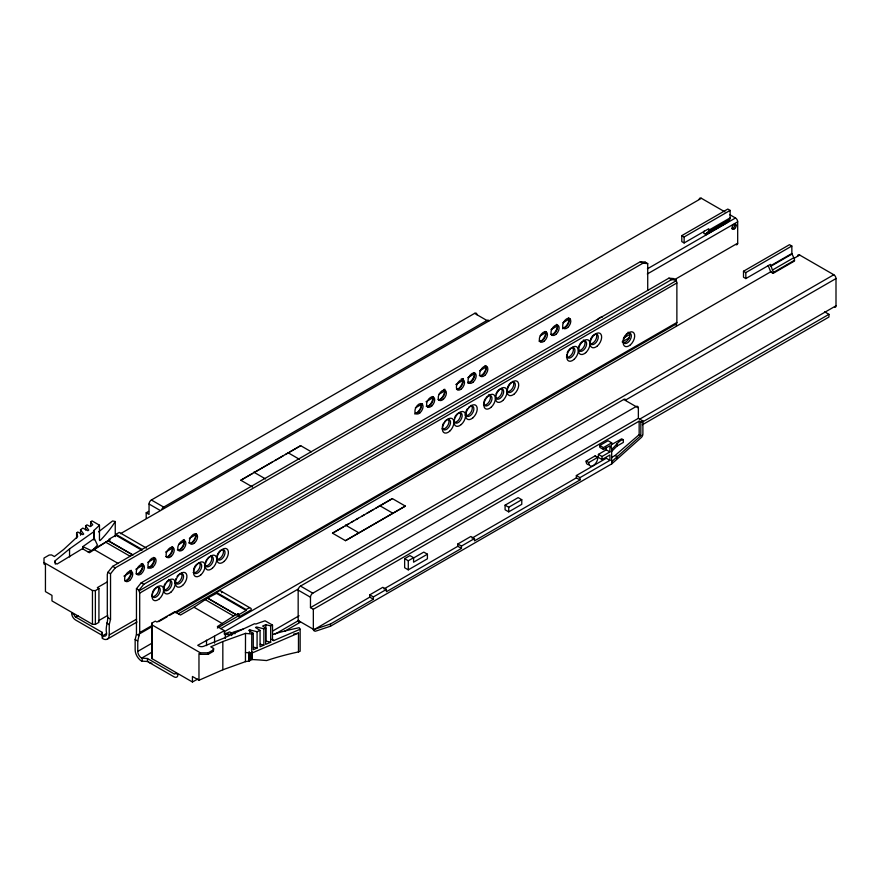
<?xml version="1.0" encoding="UTF-8"?>
<svg xmlns="http://www.w3.org/2000/svg" width="880" height="880" viewBox="0 0 880 880"><rect width="100%" height="100%" fill="white"/><g stroke="black" fill="none" stroke-linecap="round" stroke-linejoin="round"><path stroke-width="1.32" d="M90.651 526.053L90.651 521.972L92.026 520.905L99.473 525.195L99.462 539.726A1.782 0.726 -71.7 0 0 99.539 540.232A1.848 0.748 -72 0 0 99.891 540.54A1.925 0.781 -72.3 0 0 100.221 540.419L100.397 540.265A212.608 122.749 0 0 0 115.247 521.51L112.585 520.96L98.527 531.872M272.998 634.315A212.608 122.749 0 0 1 299.178 627.704L300.146 629.244L273.988 640.486A1.848 1.21 -52.2 0 1 272.492 639.628L272.514 625.097L270.666 625.889L270.666 642.224L265.672 644.358L265.672 628.034L263.868 628.815L263.868 645.139L260.062 646.767L260.062 630.443L257.081 631.73L257.081 648.054L253.275 649.682L253.275 633.358L251.768 634.007L245.509 633.38L245.443 661.617L249.315 660.968L249.315 651.926M217.371 628.056L238.007 616.143L238.073 613.767L239.239 614.438L246.147 610.445L246.147 609.554L216.535 592.449L216.535 593.351L246.147 610.445M238.007 616.143L239.162 616.814L239.239 614.438M704.209 231.044A4.213 2.431 60 0 0 703.769 232.595L703.769 233.343L706.101 234.685L706.189 233.607L708.081 232.023L729.465 219.681A4.213 2.431 60 0 0 730.136 217.888L730.136 210.408L727.804 209.055L681.802 235.62L681.802 241.604L684.134 242.957L708.752 228.734L708.752 230.23A4.213 2.431 60 0 1 708.081 232.023M706.101 234.685L727.485 222.343L727.573 221.254L729.465 219.681M245.509 661.628L222.827 669.79L198.968 680.251L198.968 653.499L200.398 654.324L208.175 654.324L213.356 651.332L213.565 648.461L210.749 646.833L222.827 641.542L245.509 633.38M213.356 651.332L213.565 648.461M249.315 660.968L251.691 659.56A5.456 1.771 20.5 0 1 252.329 659.549A251.493 81.851 20.5 0 1 266.596 660.561A209.165 120.758 0 0 1 298.474 651.926L300.146 651.211L300.146 629.244M136.587 619.157L109.241 634.942A9.163 5.291 60 0 1 102.762 638.682L102.124 632.335L75.548 616.979A1.837 1.056 60 0 1 74.25 614.735L71.654 613.239A5.5 3.179 60 0 0 75.548 619.971L102.762 635.69A5.5 3.179 60 0 0 106.645 633.446C104.852 626.802 109.12 620.279 107.294 613.91L107.294 574.409L107.943 572.253L112.684 566.357L640.387 261.69L645.128 262.119L647.724 263.615L647.724 290.356M109.241 634.942L109.241 624.569L110.539 619.223L110.539 573.749L115.28 567.853L642.983 263.186L647.724 263.615M676.236 280.071L671.495 279.653L143.792 584.309L139.051 590.216L139.7 593.109L139.7 632.621L137.753 641.036L137.753 651.398A5.5 3.179 60 0 0 141.636 658.13L147.455 658.504L174.042 673.849A1.837 1.056 60 0 0 175.34 673.101L177.925 674.597A5.5 3.179 60 0 1 174.042 676.841L147.455 661.496L141.636 661.133A9.163 5.291 60 0 1 135.157 649.902L135.157 639.529L136.455 634.194L136.455 588.72L141.196 582.813L668.899 278.157L673.64 278.575L676.236 280.071L676.874 282.975L676.874 322.476L676.236 325.534M611.457 444.708L621.665 438.823L623.348 439.791L623.348 442.398L617.111 445.995L611.677 451.374L611.677 461.659L640.838 435.622L640.838 422.136L642.895 420.948L642.895 434.038M642.818 434.786A3.3 1.903 -60 0 1 641.135 437.668L611.798 463.826L330.506 626.219L316.294 630.96M93.786 548.999L97.449 545.138L94.347 538.472L93.94 530.442A212.608 122.749 0 0 0 99.473 525.195M472.043 538.098L576.367 477.862L576.367 475.541L579.997 477.631L609.917 460.35L609.917 454.982L602.019 459.536L598.4 457.446L598.4 454.377L602.019 456.478L609.917 451.913L609.917 445.753L603.438 449.493L599.808 447.392L599.808 445.489L608.058 440.737L611.677 442.827C609.147 457.875 617.76 438.922 623.348 439.791M611.556 457.545L615.054 455.521L639.155 434.654L639.155 421.157L640.838 422.136M55.33 564.146L55.33 560.615L69.553 548.889L94.347 531.322M76.604 538.34L76.604 532.873L77.726 532.004L82.874 534.655L83.699 534.017L80.553 529.804L82.775 528.088L87.923 530.728L88.748 530.09L85.602 525.888L86.944 524.843L90.387 526.614L92.752 524.766L90.651 521.972M82.841 549.285L82.841 546.623L94.347 538.472M55.33 560.615A3.663 2.112 0 0 0 55.748 563.332L57.035 564.08L82.412 548.68L89.441 552.739L108.152 540.606L133.056 554.972M197.725 679.074L192.434 682L151.943 658.625L151.745 623.172L155.309 621.115L156.904 622.028L174.79 611.71L180.521 615.021L193.996 607.233L207.636 598.037L236.313 614.779L238.073 613.767M224.367 633.105L226.941 633.336L229.416 631.906L231.693 632.885L229.163 634.623L224.4 634.381L224.4 630.652L217.371 626.593L236.082 614.46M252.593 487.047L240.812 480.238L300.685 445.676L311.289 451.792M332.508 533.181L392.381 498.608L405.339 506.088L345.466 540.661L332.508 533.181L343.068 527.076M345.466 540.661L405.339 506.088M146.201 518.111L146.201 512.787L149.05 514.426L149.05 504.031A3.3 1.903 -60 0 1 151.382 499.994L474.606 313.379L486.915 320.485A3.3 1.903 -60 0 1 488.994 320.76M146.201 512.787L148.577 511.412M141.955 550.286L115.896 535.249L115.896 534.347L119.273 532.389L146.52 548.119M161.81 509.3A3.3 1.903 -60 0 1 163.702 507.1L486.915 320.485M115.896 535.249L108.977 539.231L110.143 539.902L108.152 540.606M88.33 552.255L109.758 539.88M120.472 533.698L701.404 198.308L724.911 211.871M240.812 480.238L252.549 473.462M254.903 472.109L272.514 461.934M274.857 460.581L283.074 455.84M285.428 454.487L287.771 453.123M290.125 451.77L300.685 445.676M681.802 235.62L684.134 236.973L730.136 210.408M708.752 230.23L730.136 217.888M706.244 233.552L727.628 221.199M706.101 233.937L727.485 221.595M647.394 268.84L735.482 217.987A3.113 1.804 60 0 1 737.682 221.793L737.682 243.21A3.113 1.804 60 0 1 736.164 244.75M107.404 581.834L97.339 587.642L98.934 588.566L98.934 622.336L95.37 624.393L92.455 624.283L51.975 600.908L51.975 595.386L45.441 591.613L45.441 564.861L44 564.025L44 558.041L49.181 555.049L51.568 554.928L54.384 556.556L63.547 549.582L77.693 536.492L76.604 532.873M44 562.529L92.455 590.513L95.37 590.623L98.934 588.566M123.937 576.136L131.076 572.022M135.839 569.272L142.978 565.158M147.73 562.408L154.869 558.283M165.572 552.101L172.711 547.987M178.651 544.555L184.602 541.123M189.365 538.373L196.493 534.248M415.349 407.902L422.488 403.777M426.052 401.72L433.191 397.595M439.142 394.163L445.093 390.731M455.796 384.549L462.924 380.424M467.687 377.685L474.826 373.56M479.578 370.81L486.717 366.696M540.243 335.797L546.194 332.354M550.946 329.615L556.897 326.183M562.837 322.74L569.976 318.626M647.295 273.988L737.682 221.793M75.548 616.979L77.924 615.615M674.652 279.598L737.682 243.21M139.051 590.854L676.236 280.709M139.7 593.109L676.874 282.975M98.461 620.763L107.404 615.604M102.762 635.69L106.326 633.633M624.052 337.722L629.992 334.29M773.113 273.372L773.113 272.624A4.213 2.431 60 0 0 772.431 270.05L770.451 264.363L745.833 278.575L743.501 277.233L743.501 271.249L789.503 244.684L791.835 246.026L791.868 253.726L793.815 257.708A4.213 2.431 60 0 1 794.497 260.282L794.497 261.03L773.113 273.372L770.781 272.03L768.801 267.08A4.213 2.431 60 0 1 768.24 265.507M107.338 639.133L137.06 621.973M622.149 341.913L629.288 337.799M743.501 271.249L745.833 272.591L791.835 246.026M770.451 265.859L791.835 253.517M770.605 266.42L791.989 254.067M139.7 632.621L151.58 625.757M158.708 621.643L167.035 616.836M169.411 615.472L676.874 322.476M139.051 634.128L152.119 626.582M175.89 612.865L676.236 323.994M772.431 270.05L793.815 257.708M178.31 613.822L771.144 271.557M793.76 258.5L799.711 255.068L833.8 274.747A3.113 1.804 60 0 1 836 278.564L836 305.8A3.113 1.804 60 0 1 834.801 307.362M216.535 592.449L219.923 590.502L251.174 608.542L251.218 609.851L239.162 616.814M207.636 598.037L216.535 593.351M773.113 272.624L794.497 260.282M345.422 525.723L348.942 523.688M351.285 522.335L353.639 520.982M355.982 519.618L358.336 518.265M361.856 516.23L364.199 514.877M366.553 513.524L373.593 509.454M375.947 508.101L392.381 498.608M137.753 651.398L152.02 643.159M141.636 658.13L152.339 651.959M246.147 609.554L249.535 607.596M220.726 628.694L833.8 274.747M224.4 630.652L197.725 645.304L199.023 646.052A3.663 2.112 0 0 0 203.72 646.283L224.037 638.077L254.463 623.766L255.981 623.997A212.608 122.749 0 0 1 265.067 620.807L272.514 625.097M300.498 621.841A3.3 1.903 -60 0 1 298.166 620.499L298.166 590.117A3.3 1.903 -60 0 1 300.498 586.08L623.722 399.476A3.3 1.903 -60 0 1 625.933 400.048M224.532 631.587L298.496 588.885M625.515 400.081L836 278.564M151.745 623.172L151.943 624.855L200.398 652.828L208.175 652.828L213.356 649.836M312.807 593.186L636.031 406.582A3.3 1.903 -60 0 1 638.363 407.924L638.363 418.33L310.475 607.629L310.475 597.234A3.3 1.903 -60 0 1 312.807 593.186L300.498 586.08M272.932 630.883L299.123 615.758M639.584 419.199L836 305.8M310.475 607.629L313.335 609.279L639.155 421.157M404.646 558.657L409.937 555.61L413.567 557.7L413.567 562.188L427.416 554.191L427.416 558.8L408.276 569.855L404.646 567.754L404.646 558.657L408.276 560.758L413.567 557.7M275.077 634.117L298.848 620.389M642.356 422.07L828.96 314.336L828.96 317.031L642.356 424.765M284.581 631.323L300.036 622.402M599.808 445.489L603.438 447.59L611.677 442.827M413.402 558.096L423.786 552.101L427.416 554.191M505.087 505.164L518.144 497.618L521.774 499.708L521.774 504.317L508.717 511.863L505.087 509.773L505.087 505.164L508.717 507.254L521.774 499.708M586.146 461.065L595.199 455.84L597.784 457.336A6.413 3.707 -60 0 1 593.263 465.542A6.413 3.707 -60 0 1 588.742 462.561L586.146 461.065A6.413 3.707 -60 0 0 589.215 464.607M598.4 454.377L606.287 449.823L609.917 451.913M588.742 462.561L597.784 457.336M315.502 631.125A3.432 2.431 -45 0 1 314.083 630.795A3.267 2.31 -45 0 1 313.467 630.025L369.776 597.135L369.776 594.836L382.8 587.312L386.419 589.413L386.419 591.712L461.461 548.394L461.461 546.084L474.485 538.571L474.485 540.87L579.997 479.963L579.997 477.631M383.966 588.94L457.831 546.293L457.831 543.994L470.855 536.47L474.485 538.571M576.367 475.541L606.287 458.26L609.917 460.35M369.776 594.836L373.395 596.926L386.419 589.413M313.335 609.279L313.335 629.255A3.3 1.903 -60 0 0 313.368 629.706L330.506 623.997L373.395 599.236L373.395 596.926M257.081 631.73L249.799 629.915L248.699 630.388L253.275 633.358M270.666 625.889L265.804 624.679L262.625 626.054L265.672 628.034M298.474 651.926L298.474 633.072L251.768 653.125L245.443 652.487M242.902 629.123L232.881 632.291L235.004 633.798M263.868 628.815L256.597 626.989L255.486 627.473L260.062 630.443M270.666 642.224L265.804 641.014L265.804 624.679M260.238 644.226L263.868 645.139M253.44 647.141L257.081 648.054M82.841 546.623L90.816 550.385M729.608 214.588L735.482 217.987M734.899 224.752L736.197 225.5M824.648 311.839L828.96 314.336M640.387 261.69L642.983 263.186M668.899 278.157L671.495 279.653M623.722 399.476L638.363 407.924M638.363 418.33L642.895 420.948M639.155 434.654L640.838 435.622M615.054 455.521L616.836 456.555M576.367 477.862L579.997 479.963M457.831 543.994L461.461 546.084M457.831 546.293L461.461 548.394M287.727 452.54L299.508 459.338M379.423 505.483L392.381 512.963M253.77 472.142L265.551 478.951M345.466 525.085L358.424 532.565M369.776 597.135L373.395 599.236M151.382 499.994L163.702 507.1M149.05 504.031L160.248 510.488M298.166 590.117L310.475 597.234M298.166 620.499L313.335 629.255M115.896 534.347L141.955 549.395M108.383 540.925L132.099 554.609M207.867 598.356L236.313 614.779M105.567 542.102L130.471 556.468M205.051 599.533L233.497 615.956M271.909 639.276L273.988 640.486M94.523 549.802L118.228 563.486M193.996 607.233L222.453 623.667M112.684 566.357L115.28 567.853M141.196 582.813L143.792 584.309M226.941 633.336L229.163 634.623M107.943 572.253L110.539 573.749M136.455 588.72L139.051 590.216M107.943 617.727L110.539 619.223M136.455 634.194L139.051 635.69M106.645 623.073L109.241 624.569M135.157 639.529L137.753 641.036M198.968 680.251L192.434 676.478L192.434 682M221.562 591.448L221.606 592.757M745.833 272.591L745.833 278.575M684.134 236.973L684.134 242.957M645.128 262.119L645.128 262.757M617.111 443.399L617.111 445.995M617.111 456.181L617.111 458.469M611.798 448.701L611.798 451.308M611.798 461.593L611.798 463.826M606.287 447.359L606.287 449.823M603.438 447.59L603.438 449.493M602.019 456.478L602.019 459.536M508.717 507.254L508.717 511.863M408.276 560.758L408.276 569.855M330.506 623.997L330.506 626.219M252.329 651.97L252.329 659.549M251.768 634.007L251.691 659.56M250.371 652.861L250.371 660.341M249.799 629.915L249.799 632.632M248.919 652.102L248.919 660.968M231.693 632.885L231.693 635.547M225.313 634.458L225.313 638.473M222.827 641.542L222.827 669.79M214.577 636.328L214.577 643.082M208.175 652.828L208.175 654.324M206.525 640.222L206.525 645.634M200.398 652.828L200.398 654.324M151.943 624.855L151.943 658.625M147.455 658.504L147.455 661.496M142.175 658.449L142.175 661.441M115.247 521.51L115.247 536.613M102.124 632.335L102.223 638.374M95.37 590.623L95.37 624.393M93.94 530.442L93.94 540.045M92.455 590.513L92.455 624.283M85.602 525.888L85.602 529.969M80.553 529.804L80.553 535.249M69.553 548.889L69.553 556.963M797.511 256.333A3.113 1.804 60 0 1 799.711 255.068M293.601 634.15A209.165 120.758 0 0 1 298.474 633.072M509.993 383.526A5.775 3.333 -60 0 1 515.251 383.988A5.775 3.333 -60 0 1 511.676 391.721A5.775 3.333 -60 0 1 507.166 389.631M507.375 388.058A5.775 3.333 -60 0 1 507.947 386.408M508.365 385.605A5.775 3.333 -60 0 1 509.399 384.142M151.877 663.168A3.663 2.112 0 0 1 148.258 661.386M177.078 576.389A5.775 3.333 -60 0 1 183.216 574.75A5.775 3.333 -60 0 1 180.334 582.945A5.775 3.333 -60 0 1 175.395 581.174M175.604 579.612A5.775 3.333 -60 0 1 175.846 578.787M181.225 573.243A5.775 3.333 -60 0 1 180.818 579.59A5.775 3.333 -60 0 1 175.527 583.121M175.043 582.923A5.775 3.333 -60 0 1 174.625 582.604M167.816 580.844A5.775 3.333 -60 0 1 171.875 583.704A5.775 3.333 -60 0 1 166.969 590.656A5.775 3.333 -60 0 1 163.933 586.344M164.186 585.519A5.775 3.333 -60 0 1 164.516 584.694M164.934 583.891A5.775 3.333 -60 0 1 165.418 583.132M166.562 581.801A5.775 3.333 -60 0 1 167.178 581.273M168.663 579.458A5.775 3.333 -60 0 1 169.367 585.926A5.775 3.333 -60 0 1 163.372 589.655M155.518 588.005A5.775 3.333 -60 0 1 160.237 589.93A5.775 3.333 -60 0 1 155.518 597.311A5.775 3.333 -60 0 1 152.273 593.076M152.515 592.251A5.775 3.333 -60 0 1 153.263 590.623M153.758 589.864A5.775 3.333 -60 0 1 154.891 588.533M218.559 552.453A5.775 3.333 -60 0 1 224.587 550.638A5.775 3.333 -60 0 1 222.211 558.635A5.775 3.333 -60 0 1 216.92 557.942M216.92 556.468A5.775 3.333 -60 0 1 217.316 554.84M217.646 554.015A5.775 3.333 -60 0 1 218.064 553.212M157.487 586.388A5.775 3.333 -60 0 1 157.487 593.054A5.775 3.333 -60 0 1 151.712 596.398M223.036 549.736A5.775 3.333 -60 0 1 222.046 556.039A5.775 3.333 -60 0 1 216.997 559.185M209.286 556.897A5.775 3.333 -60 0 1 213.367 559.251A5.775 3.333 -60 0 1 209.286 566.324A5.775 3.333 -60 0 1 205.205 563.97M205.403 562.397A5.775 3.333 -60 0 1 205.986 560.747M206.404 559.944A5.775 3.333 -60 0 1 206.888 559.185M208.032 557.854A5.775 3.333 -60 0 1 208.648 557.326M210.617 555.72A5.775 3.333 -60 0 1 210.386 562.771A5.775 3.333 -60 0 1 204.435 565.389M196.988 564.058A5.775 3.333 -60 0 1 201.707 565.994A5.775 3.333 -60 0 1 196.988 573.375A5.775 3.333 -60 0 1 193.743 569.129M193.985 568.304A5.775 3.333 -60 0 1 194.326 567.479M194.744 566.676A5.775 3.333 -60 0 1 196.361 564.597M199.375 562.771A5.775 3.333 -60 0 1 198.726 569.503A5.775 3.333 -60 0 1 193.182 572.451M469.777 406.505A5.775 3.333 -60 0 1 473.858 409.112A5.775 3.333 -60 0 1 469.359 416.152A5.775 3.333 -60 0 1 465.751 412.808M465.894 412.005A5.775 3.333 -60 0 1 466.477 410.355M466.895 409.552A5.775 3.333 -60 0 1 467.379 408.793M468.523 407.462A5.775 3.333 -60 0 1 469.139 406.934M471.108 405.317A5.775 3.333 -60 0 1 470.877 412.379A5.775 3.333 -60 0 1 464.926 414.997M454.476 417.912A5.775 3.333 -60 0 1 461.285 413.16A5.775 3.333 -60 0 1 459.173 421.894A5.775 3.333 -60 0 1 454.091 419.54M459.866 412.379A5.775 3.333 -60 0 1 459.217 419.111A5.775 3.333 -60 0 1 453.673 422.059M444.598 421.553A5.775 3.333 -60 0 1 450.483 421.619A5.775 3.333 -60 0 1 445.819 429.715A5.775 3.333 -60 0 1 442.816 424.644M443.146 423.819A5.775 3.333 -60 0 1 443.564 423.016M448.206 419.111A5.775 3.333 -60 0 1 447.546 425.843A5.775 3.333 -60 0 1 442.013 428.791M512.589 381.381A5.775 3.333 -60 0 1 512.798 387.651A5.775 3.333 -60 0 1 507.298 391.578M496.705 392.348A5.775 3.333 -60 0 1 503.228 389.774A5.775 3.333 -60 0 1 500.225 398.299A5.775 3.333 -60 0 1 495.561 395.604M495.957 393.965A5.775 3.333 -60 0 1 496.287 393.151M501.336 388.432A5.775 3.333 -60 0 1 500.918 394.779A5.775 3.333 -60 0 1 495.638 398.31M486.068 397.617A5.775 3.333 -60 0 1 491.92 397.463A5.775 3.333 -60 0 1 487.707 405.57A5.775 3.333 -60 0 1 484.044 401.533M484.286 400.708A5.775 3.333 -60 0 1 485.034 399.08M488.774 394.647A5.775 3.333 -60 0 1 489.478 401.115A5.775 3.333 -60 0 1 483.483 404.844M592.933 335.632A5.775 3.333 -60 0 1 598.268 336.787A5.775 3.333 -60 0 1 593.351 344.487A5.775 3.333 -60 0 1 590.557 339.35M590.898 338.525A5.775 3.333 -60 0 1 591.305 337.722M591.8 336.963A5.775 3.333 -60 0 1 592.339 336.259M595.947 333.817A5.775 3.333 -60 0 1 595.529 340.153A5.775 3.333 -60 0 1 590.238 343.695M581.273 342.364A5.775 3.333 -60 0 1 586.564 343.057A5.775 3.333 -60 0 1 582.527 350.834A5.775 3.333 -60 0 1 578.501 347.71M578.644 346.907A5.775 3.333 -60 0 1 579.227 345.257M579.645 344.454A5.775 3.333 -60 0 1 580.679 342.991M583.374 340.032A5.775 3.333 -60 0 1 584.276 346.093A5.775 3.333 -60 0 1 578.578 350.427M569.019 349.723A5.775 3.333 -60 0 1 574.816 349.36A5.775 3.333 -60 0 1 571.087 357.445A5.775 3.333 -60 0 1 566.841 354.453M567.226 352.814A5.775 3.333 -60 0 1 568.469 350.427M627.242 333.553A5.775 3.333 -60 0 1 631.323 336.16A5.775 3.333 -60 0 1 626.813 343.2A5.775 3.333 -60 0 1 623.216 339.856M623.359 339.053A5.775 3.333 -60 0 1 623.942 337.403M624.36 336.6A5.775 3.333 -60 0 1 624.844 335.841M625.977 334.51A5.775 3.333 -60 0 1 626.604 333.982M628.089 332.167A5.775 3.333 -60 0 1 628.793 338.635A5.775 3.333 -60 0 1 622.798 342.364M572.616 347.281A5.775 3.333 -60 0 1 571.967 354.013A5.775 3.333 -60 0 1 566.423 356.961M595.199 455.84A6.413 3.707 -60 0 1 595.188 456.698M485.111 365.519A5.775 3.333 -60 0 1 485.111 372.185A5.775 3.333 -60 0 1 479.336 375.518M153.758 557.381A5.775 3.333 -60 0 1 153.34 563.728A5.775 3.333 -60 0 1 148.049 567.259M141.185 563.596A5.775 3.333 -60 0 1 141.889 570.064A5.775 3.333 -60 0 1 135.905 573.793M154.462 558.844A8.151 4.708 -60 0 1 147.862 568.183M130.009 570.526A5.775 3.333 -60 0 1 130.229 576.796A5.775 3.333 -60 0 1 124.729 580.734M131.131 570.229A8.151 4.708 -60 0 1 125.444 581.218M142.802 563.497A8.151 4.708 -60 0 1 137.104 574.486M131.615 573.045A8.151 4.708 -60 0 1 131.34 571.153M195.558 533.874A5.775 3.333 -60 0 1 194.051 540.903A5.775 3.333 -60 0 1 188.617 542.795M183.15 539.858A5.775 3.333 -60 0 1 183.15 546.524A5.775 3.333 -60 0 1 177.375 549.857M171.897 546.909A5.775 3.333 -60 0 1 171.248 553.641A5.775 3.333 -60 0 1 165.704 556.589M184.272 539.55A8.151 4.708 -60 0 1 178.574 550.539M172.876 548.207A8.151 4.708 -60 0 1 172.81 547.206M196.009 533.819A8.151 4.708 -60 0 1 191.136 543.202M443.641 389.455A5.775 3.333 -60 0 1 443.641 396.121A5.775 3.333 -60 0 1 437.866 399.454M172.678 547.283A8.151 4.708 -60 0 1 166.914 557.271M444.763 389.158A8.151 4.708 -60 0 1 439.065 400.147M433.367 397.815A8.151 4.708 -60 0 1 433.301 396.814M432.388 396.517A5.775 3.333 -60 0 1 431.739 403.249A5.775 3.333 -60 0 1 426.206 406.197M433.169 396.891A8.151 4.708 -60 0 1 427.405 406.879M421.916 405.449A8.151 4.708 -60 0 1 421.641 403.546A8.151 4.708 -60 0 1 414.832 414.051M421.058 403.689A5.775 3.333 -60 0 1 420.079 409.981A5.775 3.333 -60 0 1 415.019 413.127M473.858 372.57A5.775 3.333 -60 0 1 473.209 379.302A5.775 3.333 -60 0 1 467.676 382.25M461.296 378.785A5.775 3.333 -60 0 1 462.198 384.846A5.775 3.333 -60 0 1 456.5 389.18M486.31 366.212A8.151 4.708 -60 0 1 480.535 376.2M474.639 372.944A8.151 4.708 -60 0 1 467.973 383.372M463.386 381.502A8.151 4.708 -60 0 1 463.177 378.521M462.902 378.686A8.151 4.708 -60 0 1 457.215 389.675M568.469 317.955A5.775 3.333 -60 0 1 568.051 324.291A5.775 3.333 -60 0 1 562.771 327.833M556.391 324.368A5.775 3.333 -60 0 1 556.391 331.034A5.775 3.333 -60 0 1 550.616 334.367M569.25 318.329A8.151 4.708 -60 0 1 562.584 328.757M545.138 331.419A5.775 3.333 -60 0 1 544.489 338.151A5.775 3.333 -60 0 1 538.956 341.099M557.513 326.139A8.151 4.708 -60 0 1 551.815 335.049M545.919 331.793A8.151 4.708 -60 0 1 540.155 341.781M597.366 319.979A5.775 3.333 -60 0 1 602.173 317.207M699.226 199.199A3.113 1.804 60 0 1 701.404 198.308M734.877 225.148A2.937 1.694 -60 0 1 731.61 228.591M474.606 313.379A3.3 1.903 -60 0 1 476.938 314.732M514.426 393.822A8.151 4.708 -60 0 0 517.011 381.183A8.151 4.708 -60 0 0 507.364 389.741A8.151 4.708 -60 0 0 514.426 393.822M182.655 585.365A8.151 4.708 -60 0 0 185.24 572.737A8.151 4.708 -60 0 0 175.593 581.284A8.151 4.708 -60 0 0 182.655 585.365M159.335 598.829A8.151 4.708 -60 0 0 161.92 586.201A8.151 4.708 -60 0 0 152.273 594.759A8.151 4.708 -60 0 0 159.335 598.829M170.995 592.097A8.151 4.708 -60 0 0 173.58 579.469A8.151 4.708 -60 0 0 163.933 588.027A8.151 4.708 -60 0 0 170.995 592.097M212.465 568.161A8.151 4.708 -60 0 0 215.05 555.522A8.151 4.708 -60 0 0 205.403 564.08A8.151 4.708 -60 0 0 212.465 568.161M224.136 561.418A8.151 4.708 -60 0 0 226.721 548.79A8.151 4.708 -60 0 0 217.063 557.348A8.151 4.708 -60 0 0 224.136 561.418M200.805 574.893A8.151 4.708 -60 0 0 203.39 562.254A8.151 4.708 -60 0 0 193.743 570.812A8.151 4.708 -60 0 0 200.805 574.893M472.956 417.758A8.151 4.708 -60 0 0 475.541 405.13A8.151 4.708 -60 0 0 465.894 413.688A8.151 4.708 -60 0 0 472.956 417.758M461.296 424.501A8.151 4.708 -60 0 0 463.881 411.862A8.151 4.708 -60 0 0 454.234 420.42A8.151 4.708 -60 0 0 461.296 424.501M449.636 431.233A8.151 4.708 -60 0 0 452.221 418.594A8.151 4.708 -60 0 0 442.563 427.152A8.151 4.708 -60 0 0 449.636 431.233M502.766 400.554A8.151 4.708 -60 0 0 505.351 387.915A8.151 4.708 -60 0 0 495.704 396.473A8.151 4.708 -60 0 0 502.766 400.554M491.106 407.286A8.151 4.708 -60 0 0 493.691 394.658A8.151 4.708 -60 0 0 484.044 403.205A8.151 4.708 -60 0 0 491.106 407.286M597.377 345.928A8.151 4.708 -60 0 0 599.962 333.3A8.151 4.708 -60 0 0 590.315 341.858A8.151 4.708 -60 0 0 597.377 345.928M585.706 352.671A8.151 4.708 -60 0 0 588.291 340.032A8.151 4.708 -60 0 0 578.644 348.59A8.151 4.708 -60 0 0 585.706 352.671M574.046 359.403A8.151 4.708 -60 0 0 576.631 346.764A8.151 4.708 -60 0 0 566.984 355.322A8.151 4.708 -60 0 0 574.046 359.403M630.421 344.806A8.151 4.708 -60 0 0 633.006 332.178A8.151 4.708 -60 0 0 623.359 340.736A8.151 4.708 -60 0 0 630.421 344.806M153.065 566.907A5.775 3.333 -60 0 0 154.891 557.964A5.775 3.333 -60 0 0 148.06 564.014A5.775 3.333 -60 0 0 153.065 566.907M141.405 573.639A5.775 3.333 -60 0 0 143.231 564.696A5.775 3.333 -60 0 0 136.4 570.746A5.775 3.333 -60 0 0 141.405 573.639M194.535 542.96A5.775 3.333 -60 0 0 196.361 534.017A5.775 3.333 -60 0 0 189.53 540.078A5.775 3.333 -60 0 0 194.535 542.96M129.734 580.371A5.775 3.333 -60 0 0 131.571 571.428A5.775 3.333 -60 0 0 124.74 577.489A5.775 3.333 -60 0 0 129.734 580.371M182.875 549.692A5.775 3.333 -60 0 0 184.701 540.749A5.775 3.333 -60 0 0 177.87 546.81A5.775 3.333 -60 0 0 182.875 549.692M171.204 556.424A5.775 3.333 -60 0 0 173.041 547.481A5.775 3.333 -60 0 0 166.21 553.542A5.775 3.333 -60 0 0 171.204 556.424M443.366 399.3A5.775 3.333 -60 0 0 445.192 390.357A5.775 3.333 -60 0 0 438.361 396.418A5.775 3.333 -60 0 0 443.366 399.3M431.695 406.032A5.775 3.333 -60 0 0 433.532 397.089A5.775 3.333 -60 0 0 426.701 403.15A5.775 3.333 -60 0 0 431.695 406.032M420.035 412.764A5.775 3.333 -60 0 0 421.861 403.821A5.775 3.333 -60 0 0 415.041 409.882A5.775 3.333 -60 0 0 420.035 412.764M484.836 375.353A5.775 3.333 -60 0 0 486.662 366.41A5.775 3.333 -60 0 0 479.831 372.471A5.775 3.333 -60 0 0 484.836 375.353M473.176 382.096A5.775 3.333 -60 0 0 475.002 373.153A5.775 3.333 -60 0 0 468.171 379.203A5.775 3.333 -60 0 0 473.176 382.096M461.505 388.828A5.775 3.333 -60 0 0 463.342 379.885A5.775 3.333 -60 0 0 456.511 385.935A5.775 3.333 -60 0 0 461.505 388.828M567.776 327.47A5.775 3.333 -60 0 0 569.613 318.527A5.775 3.333 -60 0 0 562.782 324.588A5.775 3.333 -60 0 0 567.776 327.47M556.116 334.202A5.775 3.333 -60 0 0 557.942 325.259A5.775 3.333 -60 0 0 551.111 331.32A5.775 3.333 -60 0 0 556.116 334.202M544.445 340.934A5.775 3.333 -60 0 0 546.282 331.991A5.775 3.333 -60 0 0 539.451 338.052A5.775 3.333 -60 0 0 544.445 340.934M734.657 228.701A2.937 1.694 -60 0 0 735.592 224.158A2.937 1.694 -60 0 0 732.116 227.238A2.937 1.694 -60 0 0 734.657 228.701"/></g></svg>
